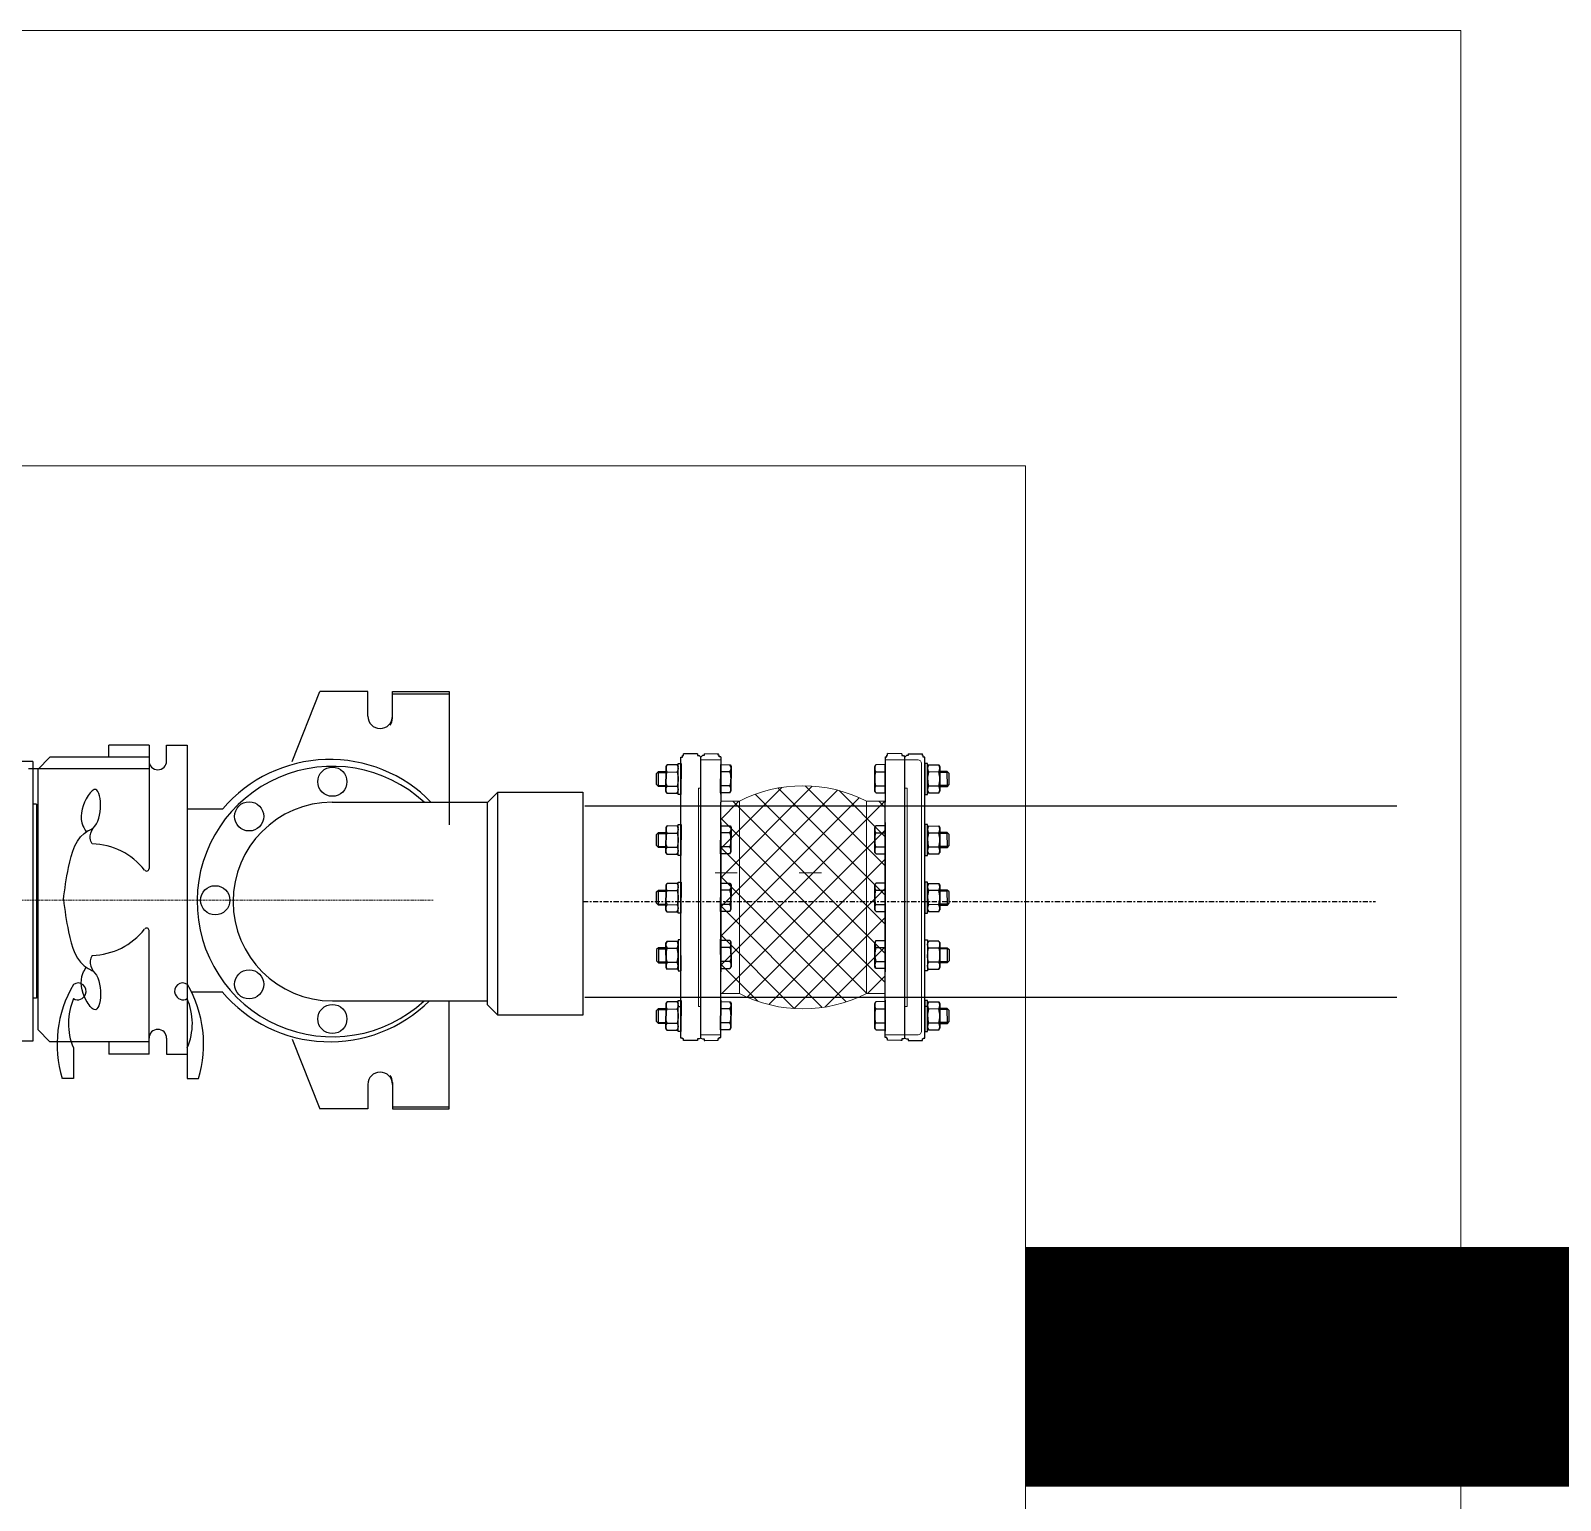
# Model space of a CAD drawing. Header units: millimetres. Extents: x -294625 to 2136527, y -251383 to 128331.
# Drawn here: x 1412187 to 1412890, y -30792 to -30116 of the extents above; entities that cross this region are included whole.
import ezdxf
from ezdxf.lldxf.tags import DXFTag

# ---------------------------------------------------------------- set-up
doc = ezdxf.new("R2010")
doc.units = ezdxf.units.MM
doc.linetypes.add('CENTER', pattern=[3, 1.5, -0.5, 0.5, -0.5])
for name, color, linetype, lineweight in [('0-4', 250, 'Continuous', 5), ('01. CẤP NƯỚC LẠNH', 5, 'Continuous', 9), ('ICE-BP', 4, 'Continuous', 25), ('ICE-CENTER', 8, 'CENTER', 0), ('N2-PK-TB', 2, 'Continuous', 20), ('N3-NOTE', 11, 'Continuous', 13)]:
    doc.layers.add(name, color=color, linetype=linetype, lineweight=lineweight)
for name, color, linetype in [('H-N-FITTING-35', 2, 'Continuous'), ('ICE-CEN', 8, 'CENTER'), ('ống thoát mưa', 5, 'TM')]:
    doc.layers.add(name, color=color, linetype=linetype)
doc.styles.add('P-VNTIMEH', font='vntimeh.shx', dxfattribs={"width": 0.75, "height": 300})
doc.styles.get("Standard").update_dxf_attribs({"font": 'arialbd.ttf'})
tags = doc.linetypes.add('TM', pattern='A,795.088449,-59.671033,["TM",Standard,S=298.800421,R=0,X=0,Y=-149.400211],-682.892341,795.088449', length=2332.740272).pattern_tags.tags
tags[6] = DXFTag(74, 10)
doc.dimstyles.new('N-NOTE', dxfattribs={"dimtxt": 200, "dimasz": 30, "dimexe": 50, "dimexo": 50, "dimgap": 100, "dimtad": 1, "dimdec": 0, "dimdsep": 46, "dimtxsty": 'P-VNTIMEH', "dimblk": 'OPEN30', "dimcen": 0, "dimse1": 1, "dimse2": 1, "dimclrd": 256, "dimclre": 7, "dimclrt": 256, "dimadec": 0, "dimazin": 0, "dimtfac": 1, "dimtdec": 0, "dimtix": 1, "dimtmove": 2, "dimatfit": 3, "dimldrblk": 'OPEN30', "dimfxl": 1, "dimtolj": 1, "dimtzin": 0, "dimarcsym": 0})

# ---------------------------------------------------------------- blocks, each defined once
blk = doc.blocks.new('_Open30')
at = {"color": 0, "linetype": 'ByBlock', "lineweight": -2}
for p, q in [((-1, 0.2679), (0, 0)), ((0, 0), (-1, -0.2679)), ((0, 0), (-1, 0))]:
    blk.add_line(p, q, dxfattribs=at)
blk = doc.blocks.new('WPP')
at = {"layer": 'H-N-FITTING-35', "ltscale": 1000}
for p, q in [((137866.2, -19597.2, 5.1), (137866.2, -19578.9, 5.1)), ((138111.5, -19597.2, 5.1), (138111.5, -19578.9, 5.1)), ((137876.3, -19601.5, 5.1), (137865.5, -19611.9, 5.1)), ((137988.9, -19597.2, 5.1), (137866.2, -19597.2, 5.1)), ((138104.4, -19601.5, 5.1), (137876.3, -19601.5, 5.1)), ((137903.9, -19597.2, 5.1), (137902.8, -19597.2, 5.1)), ((137903.9, -19600.4, 5.1), (137903.9, -19597.2, 5.1)), ((138073.9, -19600.4, 5.1), (137903.9, -19600.4, 5.1)), ((138111.5, -19597.2, 5.1), (137988.9, -19597.2, 5.1)), ((138073.9, -19600.4, 5.1), (138073.9, -19597.2, 5.1)), ((138074.9, -19597.2, 5.1), (138073.9, -19597.2, 5.1)), ((138104.4, -19601.5, 5.1), (138115.1, -19611.9, 5.1)), ((138104.9, -19699, 5.1), (138104.9, -19593.3, 5.1)), ((137865.5, -19699, 5.1), (137865.5, -19611.9, 5.1)), ((138115.1, -19699, 5.1), (138115.1, -19611.9, 5.1)), ((137833.5, -19632.7, 5.1), (137833.5, -19623, 5.1)), ((137860.3, -19632.7, 5.1), (137833.5, -19632.7, 5.1)), ((137854.7, -19699, 5.1), (137854.7, -19663.9, 5.1)), ((137865.5, -19663.9, 5.1), (137854.7, -19663.9, 5.1)), ((138115.1, -19663.9, 5.1), (138125.9, -19663.9, 5.1)), ((138125.9, -19699, 5.1), (138125.9, -19663.9, 5.1)), ((137854.7, -19699, 5.1), (137963.1, -19699, 5.1)), ((138125.9, -19699, 5.1), (138017.5, -19699, 5.1)), ((137854.7, -19714.4, 5.1), (137854.7, -19732.6, 5.1)), ((137868.8, -19714.4, 5.1), (137854.7, -19714.4, 5.1)), ((138111.9, -19714.4, 5.1), (138125.9, -19714.4, 5.1)), ((138125.9, -19714.4, 5.1), (138125.9, -19732.6, 5.1)), ((137860.3, -19732.6, 5.1), (137833.5, -19732.6, 5.1)), ((137833.5, -19732.6, 5.1), (137833.5, -19742.3, 5.1)), ((138125.9, -19732.6, 5.1), (137854.7, -19732.6, 5.1)), ((137867.9, -19824.6, 5.1), (137806.7, -19848.8, 5.1)), ((138111.5, -19824.6, 5.1), (138172.7, -19848.8, 5.1)), ((137806.7, -19890.9, 5.1), (137806.7, -19848.8, 5.1)), ((138172.7, -19890.9, 5.1), (138172.7, -19848.8, 5.1)), ((137828.2, -19890.9, 5.1), (137806.7, -19890.9, 5.1)), ((138151.2, -19890.9, 5.1), (138172.7, -19890.9, 5.1)), ((137806.7, -19912.4, 5.1), (137806.7, -19962.1, 5.1)), ((137828.2, -19912.4, 5.1), (137806.7, -19912.4, 5.1)), ((137808.5, -19912.4, 5.1), (137808.5, -19962.1, 5.1)), ((137830, -19912.4, 5.1), (137808.5, -19912.4, 5.1)), ((138149.4, -19912.4, 5.1), (138170.9, -19912.4, 5.1)), ((138151.2, -19912.4, 5.1), (138172.7, -19912.4, 5.1)), ((138170.9, -19912.4, 5.1), (138170.9, -19962.1, 5.1)), ((138172.7, -19912.4, 5.1), (138172.7, -19962.1, 5.1)), ((137806.7, -19962.1, 5.1), (137901.5, -19962.1, 5.1)), ((137808.5, -19962.1, 5.1), (137901.5, -19962.1, 5.1)), ((138170.9, -19962.1, 5.1), (138055.9, -19962.1, 5.1)), ((138172.7, -19962.1, 5.1), (138075.6, -19962.1, 5.1))]:
    blk.add_line(p, q, dxfattribs=at)
at = {"layer": 'H-N-FITTING-35', "ltscale": 1000, "elevation": 5.1}
for points in [[(138070, -19732.6), (138070, -19763.7)], [(137909.4, -19736.2), (137909.4, -19763.7)]]:
    blk.add_lwpolyline(points, dxfattribs=at)
at = {"layer": 'H-N-FITTING-35', "ltscale": 1000}
for centre in [(137989.7, -19757.1, 5.1), (137916, -19786.8, 5.1), (138063.3, -19786.8, 5.1), (137885.6, -19859.8, 5.1), (138093.7, -19859.8, 5.1)]:
    blk.add_circle(centre, 12.8, dxfattribs=at)
for centre, radius, start, end in [((137863.7, -19720.7, 5.1), 102.3, 59.376, 107.2021), ((137881.7, -19682.4, 5.1), 54.1, 66.1952, 113.2506), ((137909.7, -19636.5, 5.1), 7.22, 149.8175, 250.3002), ((137910.1, -19636.8, 5.1), 7.07, 246.3683, 36.0529), ((138001.6, -19647.8, 5.1), 60.2, 181.2989, 231.8862), ((137979, -19647.8, 5.1), 60.2, 308.1138, 358.7011), ((137963.1, -19696.9, 5.1), 2.15, 270, 51.8862), ((138017.5, -19696.9, 5.1), 2.15, 128.1138, 270), ((137868.8, -19706.7, 5.1), 7.7, 270, 90), ((138111.9, -19706.7, 5.1), 7.7, 90, 270), ((137909.7, -19728.8, 5.1), 7.22, 109.6998, 210.1825), ((137910.1, -19728.5, 5.1), 7.07, 323.9471, 113.6317), ((137863.7, -19644.6, 5.1), 102.3, 252.7979, 300.624), ((137881.7, -19682.9, 5.1), 54.1, 246.7494, 293.8048), ((137988.6, -19859.8, 5.1), 118.6, 89.4601, 222.776), ((137988.6, -19859.8, 5.1), 118.6, 317.2239, 89.4601), ((137989.4, -19857.7, 5.1), 123.8, 130.2749, 224.7621), ((137989.4, -19857.7, 5.1), 123.8, 314.1331, 49.398), ((137828.2, -19901.7, 5.1), 10.8, 270, 90), ((138151.2, -19901.7, 5.1), 10.8, 90, 270), ((137830, -19901.7, 5.1), 10.8, 270, 304.8513), ((138149.4, -19901.7, 5.1), 10.8, 235.1487, 270)]:
    blk.add_arc(centre, radius, start, end, dxfattribs=at)
for points in [[(137990.3, -19624, 5.1), (137962, -19628.4, 5.1), (137929.8, -19645.7, 5.1), (137927.5, -19649.9, 5.1), (137893.8, -19651, 5.1), (137901.9, -19644, 5.1), (137925.6, -19641.1, 5.1), (137930.8, -19643.8, 5.1)], [(137990.3, -19624, 5.1), (138018.6, -19628.4, 5.1), (138050.8, -19645.7, 5.1), (138053.1, -19649.9, 5.1), (138086.8, -19651, 5.1), (138078.8, -19644, 5.1), (138055, -19641.1, 5.1), (138049.8, -19643.8, 5.1)], [(137941.4, -19649.2, 5.1), (137936.5, -19647.4, 5.1), (137927.5, -19649.9, 5.1)], [(138039.2, -19649.2, 5.1), (138044.1, -19647.4, 5.1), (138053.1, -19649.9, 5.1)]]:
    blk.add_spline(points, degree=3, dxfattribs=at)
at = {"layer": 'ICE-BP', "ltscale": 1000}
for p, q in [((137901.5, -19859.8, 5.1), (137901.5, -19996, 5.1)), ((138075.6, -19996, 5.1), (138075.6, -19859.6, 5.1)), ((137889, -20004.8, 5.1), (137897.9, -19996, 5.1)), ((137897.9, -19996, 5.1), (138075.6, -19996, 5.1)), ((138075.6, -19996, 5.1), (138084.5, -20004.8, 5.1)), ((137889, -20004.8, 5.1), (138084.5, -20004.8, 5.1)), ((137889, -20079.5, 5.1), (137889, -20004.8, 5.1)), ((138084.5, -20004.8, 5.1), (138084.5, -20079.5, 5.1)), ((138084.5, -20079.5, 5.1), (137889, -20079.5, 5.1)), ((137904.6, -20081.3, 5.1), (137904.6, -20793.4, 5.1)), ((138072.6, -20081.3, 5.1), (138072.6, -20793.4, 5.1))]:
    blk.add_line(p, q, dxfattribs=at)
blk.add_arc((137988.6, -19859.8, 5.1), 87.1, 0.1343, 180.0031, dxfattribs=at)
at = {"layer": 'ICE-CEN', "ltscale": 3}
blk.add_line((137988.6, -20079.5, 5.1), (137988.6, -20774.7, 5.1), dxfattribs=at)
at = {"layer": 'ICE-CENTER', "color": 8}
blk.add_line((137989.7, -19948.3, 5.1), (137989.7, -18678.5, 5.1), dxfattribs=at)
blk = doc.blocks.new('ExpSin8')
h = blk.add_hatch()
h.set_pattern_fill('ANSI37', color=8, scale=198, style=0)
h.set_pattern_definition([(45, (2.64, -165), (-17.5009, 17.5009), []), (135, (2.64, -165), (-17.5009, -17.5009), [])])
h.paths.add_polyline_path([(201.2, 115.3, 0.240369), (48.8, 115.3), (48.8, -115.3, 0.240369), (201.2, -115.3)])
h.paths.add_polyline_path([(26.4, -115.3), (48.8, -115.3), (48.8, 115.3), (26.4, 115.3)])
h.paths.add_polyline_path([(201.2, 115.3), (201.2, -115.3), (223.6, -115.3), (223.6, 115.3)])
for points in [[(2.6, -165), (26.4, -165), (26.4, 165), (2.6, 165)], [(247.4, -165), (223.6, -165), (223.6, 165), (247.4, 165)], [(2.6, 131), (0, 131), (0, -131), (2.6, -131)], [(247.4, 131), (250, 131), (250, -131), (247.4, -131)]]:
    blk.add_lwpolyline(points, close=True)
at = {"color": 8}
for points in [[(26.4, 115.3), (48.8, 115.3), (48.8, -115.3), (26.4, -115.3)], [(223.6, 115.3), (201.2, 115.3), (201.2, -115.3), (223.6, -115.3)]]:
    blk.add_lwpolyline(points, close=True, dxfattribs=at)
for centre, start, end in [((125, -33.9), 62.9686, 117.0314), ((125, 33.9), 242.9686, 297.0314)]:
    blk.add_arc(centre, 167.6, start, end)
blk = doc.blocks.new('NUT')
at = {"linetype": 'Continuous'}
for p, q in [((-14.7, 12.1), (-13.1, 13)), ((-14.7, 0.9), (-13.1, 0)), ((-7.5, 1.1), (-7.5, 11.9)), ((7.5, 1.1), (7.5, 11.9)), ((14.7, 12.1), (13.1, 13)), ((14.7, 0.9), (13.1, 0))]:
    blk.add_line(p, q, dxfattribs=at)
blk.add_lwpolyline([(-16.5, 16), (-16.5, 13), (16.5, 13), (16.5, 16)], close=True)
for points in [[(-15, 1.1), (-15, 11.9)], [(-13.1, 13), (13.1, 13)], [(-13.1, 0), (13.1, 0)], [(13.1, 0), (-13.1, 0)], [(15, 11.9), (15, 1.1)]]:
    blk.add_lwpolyline(points, dxfattribs=at)
for centre, radius, start, end in [((-11.3, 6.1), 6.9, 57.0867, 122.9133), ((-11.3, 6.9), 6.9, 237.0867, 302.9133), ((0, -13), 26, 73.2213, 106.7787), ((0, 26), 26, 253.2213, 286.7787), ((11.3, 6.1), 6.9, 57.0867, 122.9133), ((11.3, 6.9), 6.9, 237.0867, 302.9133)]:
    blk.add_arc(centre, radius, start, end, dxfattribs=at)

msp = doc.modelspace()

# ---------------------------------------------------------------- linework, layer by layer
at = {"layer": '0-4'}
for p, q in [((1412512.03, -30503.43, -0.39), (1412501.91, -30503.43, -0.39)), ((1412550.68, -30503.43, -0.39), (1412540.56, -30503.43, -0.39))]:
    msp.add_line(p, q, dxfattribs=at)
at = {"layer": '01. CẤP NƯỚC LẠNH', "elevation": -0.39}
msp.add_lwpolyline([(1412589.09, -30577.87), (1412589.09, -30451.43), (1412594.84, -30451.43, -0.414214), (1412596.75, -30453.34), (1412596.75, -30575.96, -0.414214), (1412594.84, -30577.87)], format="xyb", close=True, dxfattribs=at)
at = {"layer": 'H-N-FITTING-35', "ltscale": 1000}
for p, q in [((1412504.45, -30453.06), (1412504.41, -30467.29)), ((1412508.7, -30456.95), (1412504.44, -30456.94)), ((1412508.79, -30453.85), (1412509.18, -30454.54)), ((1412509.18, -30454.54), (1412509.16, -30465.83)), ((1412509.16, -30465.83), (1412509.18, -30454.54)), ((1412575.61, -30453.85), (1412575.21, -30454.54)), ((1412575.21, -30454.54), (1412575.24, -30465.83)), ((1412575.24, -30465.83), (1412575.21, -30454.54)), ((1412575.7, -30456.95), (1412579.96, -30456.94)), ((1412579.95, -30453.06), (1412579.98, -30467.29)), ((1412508.69, -30463.42), (1412504.42, -30463.41)), ((1412575.71, -30463.42), (1412579.98, -30463.41)), ((1412508.76, -30466.52), (1412509.16, -30465.83)), ((1412575.64, -30466.52), (1412575.24, -30465.83)), ((1412504.45, -30481.1), (1412504.41, -30495.32)), ((1412504.43, -30480.35, -0.57), (1412504.43, -30548.95, -0.57)), ((1412508.7, -30484.99), (1412504.44, -30484.97)), ((1412508.79, -30481.88), (1412509.18, -30482.58)), ((1412509.18, -30482.58), (1412509.16, -30493.87)), ((1412509.16, -30493.87), (1412509.18, -30482.58)), ((1412575.61, -30481.88), (1412575.21, -30482.58)), ((1412575.21, -30482.58), (1412575.24, -30493.87)), ((1412575.24, -30493.87), (1412575.21, -30482.58)), ((1412575.7, -30484.99), (1412579.96, -30484.97)), ((1412579.95, -30481.1), (1412579.98, -30495.32)), ((1412579.97, -30480.35, -0.57), (1412579.97, -30548.95, -0.57)), ((1412508.69, -30491.46), (1412504.42, -30491.44)), ((1412575.71, -30491.46), (1412579.98, -30491.44)), ((1412508.76, -30494.56), (1412509.16, -30493.87)), ((1412575.64, -30494.56), (1412575.24, -30493.87)), ((1412504.45, -30507.54), (1412504.41, -30521.76)), ((1412508.7, -30511.43), (1412504.44, -30511.42)), ((1412508.79, -30508.33), (1412509.18, -30509.02)), ((1412509.18, -30509.02), (1412509.16, -30520.31)), ((1412509.16, -30520.31), (1412509.18, -30509.02)), ((1412575.61, -30508.33), (1412575.21, -30509.02)), ((1412575.21, -30509.02), (1412575.24, -30520.31)), ((1412575.24, -30520.31), (1412575.21, -30509.02)), ((1412575.7, -30511.43), (1412579.96, -30511.42)), ((1412579.95, -30507.54), (1412579.98, -30521.76)), ((1412508.69, -30517.9), (1412504.42, -30517.89)), ((1412508.76, -30521), (1412509.16, -30520.31)), ((1412575.64, -30521), (1412575.24, -30520.31)), ((1412575.71, -30517.9), (1412579.98, -30517.89)), ((1412504.45, -30548.08), (1412504.41, -30533.86)), ((1412508.76, -30534.62), (1412509.16, -30535.31)), ((1412575.64, -30534.62), (1412575.24, -30535.31)), ((1412579.95, -30548.08), (1412579.98, -30533.86)), ((1412508.69, -30537.72), (1412504.42, -30537.73)), ((1412509.19, -30546.6), (1412509.16, -30535.31)), ((1412509.16, -30535.31), (1412509.19, -30546.6)), ((1412575.21, -30546.6), (1412575.24, -30535.31)), ((1412575.24, -30535.31), (1412575.21, -30546.6)), ((1412575.71, -30537.72), (1412579.97, -30537.73)), ((1412508.71, -30544.19), (1412504.44, -30544.2)), ((1412508.79, -30547.29), (1412509.19, -30546.6)), ((1412575.61, -30547.29), (1412575.21, -30546.6)), ((1412575.69, -30544.19), (1412579.96, -30544.2)), ((1412504.45, -30561.94), (1412504.41, -30576.16)), ((1412508.79, -30562.73), (1412509.18, -30563.42)), ((1412575.61, -30562.73), (1412575.21, -30563.42)), ((1412579.95, -30561.94), (1412579.98, -30576.16)), ((1412485.26, -30564.82), (1412486.2, -30564.82)), ((1412508.7, -30565.83), (1412504.44, -30565.82)), ((1412509.18, -30563.42), (1412509.16, -30574.71)), ((1412509.16, -30574.71), (1412509.18, -30563.42)), ((1412575.21, -30563.42), (1412575.24, -30574.71)), ((1412575.24, -30574.71), (1412575.21, -30563.42)), ((1412575.7, -30565.83), (1412579.96, -30565.82)), ((1412599.14, -30564.82), (1412598.19, -30564.82)), ((1412508.69, -30572.3), (1412504.42, -30572.29)), ((1412508.76, -30575.4), (1412509.16, -30574.71)), ((1412575.64, -30575.4), (1412575.24, -30574.71)), ((1412575.71, -30572.3), (1412579.98, -30572.29))]:
    msp.add_line(p, q, dxfattribs=at)
at = {"layer": 'H-N-FITTING-35', "ltscale": 1000, "elevation": -0.39}
for points in [[(1412486.2, -30579.34), (1412486.2, -30450.26)], [(1412486.2, -30450.26), (1412486.2, -30450.26)], [(1412486.2, -30450.26), (1412486.2, -30450.26)], [(1412486.2, -30450.26), (1412486.95, -30450.26)], [(1412486.95, -30450.26), (1412486.95, -30449.51)], [(1412486.95, -30449.51), (1412486.95, -30449.51)], [(1412486.95, -30449.51), (1412486.95, -30449.51)], [(1412486.95, -30449.51), (1412486.95, -30449.51)], [(1412486.95, -30449.51), (1412487.32, -30449.51)], [(1412487.32, -30449.51), (1412487.32, -30448.76)], [(1412493.81, -30448.76), (1412487.32, -30448.76)], [(1412493.81, -30448.76), (1412487.32, -30448.76)], [(1412493.81, -30448.76), (1412487.32, -30448.76)], [(1412493.81, -30448.76), (1412493.81, -30448.76)], [(1412493.81, -30448.76), (1412493.81, -30448.76)], [(1412493.81, -30448.76), (1412493.81, -30449.51)], [(1412493.81, -30449.51), (1412494.56, -30449.51)], [(1412494.56, -30449.51), (1412494.56, -30449.51)], [(1412494.56, -30449.51), (1412494.56, -30449.51)], [(1412494.56, -30449.51), (1412494.56, -30449.51)], [(1412494.56, -30449.51), (1412495.31, -30450.26)], [(1412496.06, -30449.51), (1412495.31, -30450.26)], [(1412495.31, -30450.26), (1412495.31, -30450.26)], [(1412495.31, -30450.26), (1412495.31, -30450.26)], [(1412495.31, -30579.34), (1412495.31, -30450.26)], [(1412496.81, -30449.51), (1412496.06, -30449.51)], [(1412496.06, -30449.51), (1412496.06, -30449.51)], [(1412496.06, -30449.51), (1412496.06, -30449.51)], [(1412496.06, -30449.51), (1412496.06, -30449.51)], [(1412496.81, -30448.76), (1412503.31, -30448.55)], [(1412496.81, -30448.76), (1412503.31, -30448.55)], [(1412496.81, -30448.76), (1412503.31, -30448.55)], [(1412496.81, -30448.76), (1412496.81, -30448.76)], [(1412496.81, -30448.76), (1412496.81, -30448.76)], [(1412496.81, -30448.76), (1412496.81, -30449.51)], [(1412503.31, -30449.29), (1412503.31, -30448.55)], [(1412503.68, -30449.29), (1412503.31, -30449.29)], [(1412503.68, -30450.04), (1412503.68, -30449.29)], [(1412503.68, -30449.29), (1412503.68, -30449.29)], [(1412503.68, -30449.29), (1412503.68, -30449.29)], [(1412503.68, -30449.29), (1412503.68, -30449.29)], [(1412504.43, -30450.04), (1412503.68, -30450.04)], [(1412504.43, -30450.04), (1412504.43, -30450.04)], [(1412504.43, -30450.04), (1412504.43, -30450.04)], [(1412504.43, -30450.04), (1412504.43, -30470.99)], [(1412504.43, -30450.04), (1412504.43, -30470.99)], [(1412504.43, -30450.04), (1412504.43, -30470.99)], [(1412579.97, -30450.04), (1412579.97, -30450.04)], [(1412579.97, -30450.04), (1412579.97, -30450.04)], [(1412579.97, -30450.04), (1412580.72, -30450.04)], [(1412579.97, -30450.04), (1412579.97, -30470.99)], [(1412579.97, -30450.04), (1412579.97, -30470.99)], [(1412579.97, -30450.04), (1412579.97, -30470.99)], [(1412580.72, -30450.04), (1412580.72, -30449.29)], [(1412580.72, -30449.29), (1412580.72, -30449.29)], [(1412580.72, -30449.29), (1412580.72, -30449.29)], [(1412580.72, -30449.29), (1412580.72, -30449.29)], [(1412580.72, -30449.29), (1412581.09, -30449.29)], [(1412581.09, -30449.29), (1412581.09, -30448.55)], [(1412587.59, -30448.76), (1412581.09, -30448.55)], [(1412587.59, -30448.76), (1412581.09, -30448.55)], [(1412587.59, -30448.76), (1412581.09, -30448.55)], [(1412587.59, -30448.76), (1412587.59, -30448.76)], [(1412587.59, -30448.76), (1412587.59, -30448.76)], [(1412587.59, -30448.76), (1412587.59, -30449.51)], [(1412587.59, -30449.51), (1412588.34, -30449.51)], [(1412588.34, -30449.51), (1412588.34, -30449.51)], [(1412588.34, -30449.51), (1412588.34, -30449.51)], [(1412588.34, -30449.51), (1412588.34, -30449.51)], [(1412588.34, -30449.51), (1412589.09, -30450.26)], [(1412589.84, -30449.51), (1412589.09, -30450.26)], [(1412589.09, -30450.26), (1412589.09, -30450.26)], [(1412589.09, -30579.34), (1412589.09, -30450.26)], [(1412589.09, -30579.34), (1412589.09, -30450.26)], [(1412589.09, -30579.34), (1412589.09, -30450.26)], [(1412589.09, -30450.26), (1412589.09, -30450.26)], [(1412589.09, -30579.34), (1412589.09, -30450.26)], [(1412589.09, -30579.34), (1412589.09, -30450.26)], [(1412589.09, -30579.34), (1412589.09, -30450.26)], [(1412590.58, -30449.51), (1412589.84, -30449.51)], [(1412589.84, -30449.51), (1412589.84, -30449.51)], [(1412589.84, -30449.51), (1412589.84, -30449.51)], [(1412589.84, -30449.51), (1412589.84, -30449.51)], [(1412590.58, -30448.76), (1412597.08, -30448.76)], [(1412590.58, -30448.76), (1412597.08, -30448.76)], [(1412590.58, -30448.76), (1412597.08, -30448.76)], [(1412590.58, -30448.76), (1412590.58, -30448.76)], [(1412590.58, -30448.76), (1412590.58, -30448.76)], [(1412590.58, -30448.76), (1412590.58, -30449.51)], [(1412597.08, -30449.51), (1412597.08, -30448.76)], [(1412597.45, -30449.51), (1412597.08, -30449.51)], [(1412597.45, -30450.26), (1412597.45, -30449.51)], [(1412597.45, -30449.51), (1412597.45, -30449.51)], [(1412597.45, -30449.51), (1412597.45, -30449.51)], [(1412597.45, -30449.51), (1412597.45, -30449.51)], [(1412598.2, -30450.26), (1412597.45, -30450.26)], [(1412598.2, -30579.34), (1412598.2, -30450.26)], [(1412598.2, -30450.26), (1412598.2, -30450.26)], [(1412598.2, -30450.26), (1412598.2, -30450.26)], [(1412504.43, -30579.12), (1412504.43, -30470.99)], [(1412579.97, -30579.12), (1412579.97, -30470.99)], [(1412486.2, -30579.34), (1412486.2, -30557.26)], [(1412504.43, -30579.12), (1412504.43, -30557.05)], [(1412504.43, -30579.12), (1412504.43, -30557.05)], [(1412579.97, -30579.12), (1412579.97, -30557.05)], [(1412579.97, -30579.12), (1412579.97, -30557.05)], [(1412598.2, -30579.34), (1412598.2, -30557.26)], [(1412486.95, -30579.34), (1412486.2, -30579.34)], [(1412486.2, -30579.34), (1412486.2, -30579.34)], [(1412486.95, -30579.71), (1412486.95, -30579.34)], [(1412487.32, -30579.71), (1412486.95, -30579.71)], [(1412486.95, -30579.71), (1412486.95, -30579.71)], [(1412486.95, -30579.71), (1412486.95, -30579.71)], [(1412486.95, -30579.71), (1412486.95, -30579.71)], [(1412487.32, -30580.46), (1412487.32, -30579.71)], [(1412493.81, -30580.46), (1412487.32, -30580.46)], [(1412493.81, -30580.46), (1412487.32, -30580.46)], [(1412493.81, -30580.46), (1412487.32, -30580.46)], [(1412487.32, -30580.46), (1412487.32, -30580.46)], [(1412493.81, -30580.46), (1412493.44, -30580.46)], [(1412494.56, -30579.71), (1412493.81, -30579.71)], [(1412493.81, -30579.71), (1412493.81, -30579.71)], [(1412493.81, -30579.71), (1412493.81, -30580.46)], [(1412493.81, -30580.46), (1412493.81, -30580.46)], [(1412495.31, -30579.34), (1412494.56, -30579.71)], [(1412494.56, -30579.71), (1412494.56, -30579.71)], [(1412494.56, -30579.71), (1412494.56, -30579.71)], [(1412495.31, -30579.34), (1412495.31, -30579.34)], [(1412495.31, -30579.34), (1412495.31, -30579.34)], [(1412495.31, -30579.34), (1412495.31, -30579.34)], [(1412495.31, -30579.34), (1412495.31, -30579.34)], [(1412495.31, -30579.34), (1412496.06, -30579.71)], [(1412496.06, -30579.71), (1412496.06, -30579.71)], [(1412496.06, -30579.71), (1412496.06, -30579.71)], [(1412496.06, -30579.71), (1412496.81, -30579.71)], [(1412496.81, -30579.71), (1412496.81, -30579.71)], [(1412496.81, -30579.71), (1412496.81, -30580.46)], [(1412496.81, -30580.46), (1412503.31, -30580.25)], [(1412496.81, -30580.46), (1412503.31, -30580.25)], [(1412496.81, -30580.46), (1412503.31, -30580.25)], [(1412496.81, -30580.46), (1412496.81, -30580.46)], [(1412496.81, -30580.46), (1412497.18, -30580.46)], [(1412503.31, -30580.25), (1412503.31, -30579.5)], [(1412503.31, -30579.5), (1412503.68, -30579.5)], [(1412503.31, -30580.25), (1412503.31, -30580.25)], [(1412503.68, -30579.5), (1412503.68, -30579.12)], [(1412503.68, -30579.12), (1412504.43, -30579.12)], [(1412503.68, -30579.5), (1412503.68, -30579.5)], [(1412503.68, -30579.5), (1412503.68, -30579.5)], [(1412503.68, -30579.5), (1412503.68, -30579.5)], [(1412504.43, -30579.12), (1412504.43, -30579.12)], [(1412580.72, -30579.12), (1412579.97, -30579.12)], [(1412579.97, -30579.12), (1412579.97, -30579.12)], [(1412580.72, -30579.5), (1412580.72, -30579.12)], [(1412581.09, -30579.5), (1412580.72, -30579.5)], [(1412580.72, -30579.5), (1412580.72, -30579.5)], [(1412580.72, -30579.5), (1412580.72, -30579.5)], [(1412580.72, -30579.5), (1412580.72, -30579.5)], [(1412581.09, -30580.25), (1412581.09, -30579.5)], [(1412587.59, -30580.46), (1412581.09, -30580.25)], [(1412587.59, -30580.46), (1412581.09, -30580.25)], [(1412587.59, -30580.46), (1412581.09, -30580.25)], [(1412581.09, -30580.25), (1412581.09, -30580.25)], [(1412587.59, -30580.46), (1412587.22, -30580.46)], [(1412588.34, -30579.71), (1412587.59, -30579.71)], [(1412587.59, -30579.71), (1412587.59, -30579.71)], [(1412587.59, -30579.71), (1412587.59, -30580.46)], [(1412587.59, -30580.46), (1412587.59, -30580.46)], [(1412589.09, -30579.34), (1412588.34, -30579.71)], [(1412588.34, -30579.71), (1412588.34, -30579.71)], [(1412588.34, -30579.71), (1412588.34, -30579.71)], [(1412589.09, -30579.34), (1412589.09, -30579.34)], [(1412589.09, -30579.34), (1412589.09, -30579.34)], [(1412589.09, -30579.34), (1412589.84, -30579.71)], [(1412589.09, -30579.34), (1412589.09, -30579.34)], [(1412589.09, -30579.34), (1412589.09, -30579.34)], [(1412589.84, -30579.71), (1412589.84, -30579.71)], [(1412589.84, -30579.71), (1412589.84, -30579.71)], [(1412589.84, -30579.71), (1412590.58, -30579.71)], [(1412590.58, -30579.71), (1412590.58, -30579.71)], [(1412590.58, -30579.71), (1412590.58, -30580.46)], [(1412590.58, -30580.46), (1412597.08, -30580.46)], [(1412590.58, -30580.46), (1412597.08, -30580.46)], [(1412590.58, -30580.46), (1412597.08, -30580.46)], [(1412590.58, -30580.46), (1412590.58, -30580.46)], [(1412590.58, -30580.46), (1412590.96, -30580.46)], [(1412597.08, -30580.46), (1412597.08, -30579.71)], [(1412597.08, -30579.71), (1412597.45, -30579.71)], [(1412597.08, -30580.46), (1412597.08, -30580.46)], [(1412597.45, -30579.71), (1412597.45, -30579.34)], [(1412597.45, -30579.34), (1412598.2, -30579.34)], [(1412597.45, -30579.71), (1412597.45, -30579.71)], [(1412597.45, -30579.71), (1412597.45, -30579.71)], [(1412597.45, -30579.71), (1412597.45, -30579.71)], [(1412598.2, -30579.34), (1412598.2, -30579.34)]]:
    msp.add_lwpolyline(points, dxfattribs=at)
at = {"layer": 'H-N-FITTING-35', "ltscale": 1000, "elevation": 10.25}
for points in [[(1412479.3, -30463.76), (1412475.85, -30463.75), (1412474.99, -30462.89), (1412475, -30457.72), (1412475.87, -30456.86), (1412479.31, -30456.86)], [(1412605.1, -30463.76), (1412608.55, -30463.75), (1412609.41, -30462.89), (1412609.39, -30457.72), (1412608.53, -30456.86), (1412605.08, -30456.86)], [(1412479.3, -30491.79), (1412475.85, -30491.79), (1412474.99, -30490.92), (1412475, -30485.75), (1412475.87, -30484.89), (1412479.31, -30484.9)], [(1412605.1, -30491.79), (1412608.55, -30491.79), (1412609.41, -30490.92), (1412609.39, -30485.75), (1412608.53, -30484.89), (1412605.08, -30484.9)], [(1412479.3, -30518.24), (1412475.85, -30518.23), (1412474.99, -30517.36), (1412475, -30512.19), (1412475.87, -30511.33), (1412479.31, -30511.34)], [(1412605.1, -30518.24), (1412608.55, -30518.23), (1412609.41, -30517.36), (1412609.39, -30512.19), (1412608.53, -30511.33), (1412605.08, -30511.34)], [(1412479.3, -30537.82), (1412475.85, -30537.83), (1412474.99, -30538.69), (1412475.01, -30543.86), (1412475.87, -30544.72), (1412479.32, -30544.71)], [(1412605.1, -30537.82), (1412608.54, -30537.83), (1412609.4, -30538.69), (1412609.39, -30543.86), (1412608.53, -30544.72), (1412605.08, -30544.71)], [(1412479.3, -30572.64), (1412475.85, -30572.63), (1412474.99, -30571.76), (1412475, -30566.59), (1412475.87, -30565.73), (1412479.31, -30565.74)], [(1412605.1, -30572.64), (1412608.55, -30572.63), (1412609.41, -30571.76), (1412609.39, -30566.59), (1412608.53, -30565.73), (1412605.08, -30565.74)]]:
    msp.add_lwpolyline(points, close=True, dxfattribs=at)
at = {"layer": 'H-N-FITTING-35', "ltscale": 1000}
for points in [[(1412475.85, -30463.75), (1412475.87, -30456.86)], [(1412475.87, -30457.29), (1412479.31, -30457.3)], [(1412504.41, -30466.64), (1412504.45, -30453.71)], [(1412504.45, -30453.71), (1412508.71, -30453.72)], [(1412579.95, -30453.71), (1412575.69, -30453.72)], [(1412579.98, -30466.64), (1412579.95, -30453.71)], [(1412608.53, -30457.29), (1412605.08, -30457.3)], [(1412608.55, -30463.75), (1412608.53, -30456.86)], [(1412475.85, -30463.32), (1412479.3, -30463.33)], [(1412608.55, -30463.32), (1412605.1, -30463.33)], [(1412508.68, -30466.65), (1412504.41, -30466.64)], [(1412575.72, -30466.65), (1412579.98, -30466.64)], [(1412475.85, -30491.79), (1412475.87, -30484.89)], [(1412475.87, -30485.32), (1412479.31, -30485.33)], [(1412504.41, -30494.67), (1412504.45, -30481.74)], [(1412504.45, -30481.74), (1412508.71, -30481.76)], [(1412579.95, -30481.74), (1412575.69, -30481.76)], [(1412579.98, -30494.67), (1412579.95, -30481.74)], [(1412608.53, -30485.32), (1412605.08, -30485.33)], [(1412608.55, -30491.79), (1412608.53, -30484.89)], [(1412475.85, -30491.35), (1412479.3, -30491.36)], [(1412608.55, -30491.35), (1412605.1, -30491.36)], [(1412508.68, -30494.69), (1412504.41, -30494.67)], [(1412575.72, -30494.69), (1412579.98, -30494.67)], [(1412475.85, -30518.23), (1412475.87, -30511.33)], [(1412475.87, -30511.76), (1412479.31, -30511.77)], [(1412504.41, -30521.12), (1412504.45, -30508.19)], [(1412504.45, -30508.19), (1412508.71, -30508.2)], [(1412579.95, -30508.19), (1412575.69, -30508.2)], [(1412579.98, -30521.12), (1412579.95, -30508.19)], [(1412608.53, -30511.76), (1412605.08, -30511.77)], [(1412608.55, -30518.23), (1412608.53, -30511.33)], [(1412475.85, -30517.8), (1412479.3, -30517.81)], [(1412508.68, -30521.13), (1412504.41, -30521.12)], [(1412575.72, -30521.13), (1412579.98, -30521.12)], [(1412608.55, -30517.8), (1412605.1, -30517.81)], [(1412508.68, -30534.49), (1412504.42, -30534.5)], [(1412504.42, -30534.5), (1412504.45, -30547.43)], [(1412575.72, -30534.49), (1412579.98, -30534.5)], [(1412579.98, -30534.5), (1412579.95, -30547.43)], [(1412475.85, -30537.83), (1412475.87, -30544.72)], [(1412475.85, -30538.26), (1412479.3, -30538.25)], [(1412608.54, -30538.26), (1412605.1, -30538.25)], [(1412608.54, -30537.83), (1412608.53, -30544.72)], [(1412475.87, -30544.29), (1412479.32, -30544.28)], [(1412504.45, -30547.43), (1412508.71, -30547.42)], [(1412579.95, -30547.43), (1412575.68, -30547.42)], [(1412608.53, -30544.29), (1412605.08, -30544.28)], [(1412504.41, -30575.52), (1412504.45, -30562.59)], [(1412504.45, -30562.59), (1412508.71, -30562.6)], [(1412579.95, -30562.59), (1412575.69, -30562.6)], [(1412579.98, -30575.52), (1412579.95, -30562.59)], [(1412475.85, -30572.63), (1412475.87, -30565.73)], [(1412475.87, -30566.16), (1412479.31, -30566.17)], [(1412608.53, -30566.16), (1412605.08, -30566.17)], [(1412608.55, -30572.63), (1412608.53, -30565.73)], [(1412475.85, -30572.2), (1412479.3, -30572.21)], [(1412508.68, -30575.53), (1412504.41, -30575.52)], [(1412575.72, -30575.53), (1412579.98, -30575.52)], [(1412608.55, -30572.2), (1412605.1, -30572.21)]]:
    msp.add_lwpolyline(points, dxfattribs=at)
for centre, major_axis, start_param, end_param in [((1412497.97, -30460.16), (-7.92, -7.92), 2.060871, 2.646556), ((1412506.21, -30455.33), (-2.1, 2.1), 3.350064, 4.498955), ((1412506.19, -30465.03), (-2.1, 2.1), 3.350064, 4.498955), ((1412497.97, -30488.19), (-7.92, -7.92), 2.060871, 2.646556), ((1412506.21, -30483.36), (-2.1, 2.1), 3.350064, 4.498955), ((1412506.19, -30493.06), (-2.1, 2.1), 3.350064, 4.498955), ((1412497.97, -30514.64), (-7.92, -7.92), 2.060871, 2.646556), ((1412506.21, -30509.81), (-2.1, 2.1), 3.350064, 4.498955), ((1412506.19, -30519.51), (-2.1, 2.1), 3.350064, 4.498955), ((1412578.21, -30536.12), (2.1, -2.1), 3.349953, 4.498844), ((1412586.43, -30540.99), (7.92, 7.92), 2.06076, 2.646445), ((1412578.18, -30545.82), (2.1, -2.1), 3.349953, 4.498844), ((1412506.21, -30564.21), (-2.1, 2.1), 3.350064, 4.498955), ((1412497.97, -30569.04), (-7.92, -7.92), 2.060871, 2.646556), ((1412506.19, -30573.91), (-2.1, 2.1), 3.350064, 4.498955)]:
    msp.add_ellipse(centre, major_axis=major_axis, ratio=1, start_param=start_param, end_param=end_param, dxfattribs=at)
at = {"layer": 'H-N-FITTING-35', "ltscale": 1000, "extrusion": (0, 0, -1)}
for centre, major_axis, start_param, end_param in [((1412578.19, -30455.33), (2.1, 2.1), 3.350064, 4.498955), ((1412586.43, -30460.16), (7.92, -7.92), 2.060871, 2.646556), ((1412578.21, -30465.03), (2.1, 2.1), 3.350064, 4.498955), ((1412578.19, -30483.36), (2.1, 2.1), 3.350064, 4.498955), ((1412586.43, -30488.19), (7.92, -7.92), 2.060871, 2.646556), ((1412578.21, -30493.06), (2.1, 2.1), 3.350064, 4.498955), ((1412578.19, -30509.81), (2.1, 2.1), 3.350064, 4.498955), ((1412586.43, -30514.64), (7.92, -7.92), 2.060871, 2.646556), ((1412578.21, -30519.51), (2.1, 2.1), 3.350064, 4.498955), ((1412506.19, -30536.12), (-2.1, -2.1), 3.349953, 4.498844), ((1412497.97, -30540.99), (-7.92, 7.92), 2.06076, 2.646445), ((1412506.21, -30545.82), (-2.1, -2.1), 3.349953, 4.498844), ((1412578.19, -30564.21), (2.1, 2.1), 3.350064, 4.498955), ((1412586.43, -30569.04), (7.92, -7.92), 2.060871, 2.646556), ((1412578.21, -30573.91), (2.1, 2.1), 3.350064, 4.498955)]:
    msp.add_ellipse(centre, major_axis=major_axis, ratio=1, start_param=start_param, end_param=end_param, dxfattribs=at)
at = {"layer": 'N2-PK-TB'}
for points in [[(1411494.51, -30116.48), (1412844.51, -30116.48), (1412844.51, -32216.7), (1411494.51, -32216.7)], [(1411694.51, -30316.48), (1412644.51, -30316.48), (1412644.51, -32016.7), (1411694.51, -32016.7)]]:
    msp.add_lwpolyline(points, close=True, dxfattribs=at)
at = {"layer": 'ống thoát mưa', "const_width": 110}
msp.add_lwpolyline([(1413317.11, -30730.34), (1412644.51, -30730.34)], dxfattribs=at)

# ---------------------------------------------------------------- block references
at = {"xscale": 0.5238095238095238, "yscale": 0.5238095238095238, "zscale": 0.5238095238095238, "rotation": 90}
msp.add_blockref('WPP', (1401923.29, -102796.34, -2.67), dxfattribs=at)
at = {"layer": '01. CẤP NƯỚC LẠNH', "xscale": 0.3831417624521081, "yscale": 0.3831417624521081, "zscale": 0.3831417624521081}
msp.add_blockref('ExpSin8', (1412494.31, -30514.65, -0.39), dxfattribs=at)
at = {"layer": 'H-N-FITTING-35', "ltscale": 1000, "yscale": 0.430997628669648, "zscale": 0.430997628669648}
for p, xscale, rotation in [((1412479.31, -30460.31), -0.430997628669648, 269.8578430379989), ((1412605.09, -30460.31), 0.430997628669648, 90.1421569620011), ((1412479.31, -30488.35), -0.430997628669648, 269.8578430379989), ((1412605.09, -30488.35), 0.430997628669648, 90.1421569620011), ((1412479.31, -30514.79), -0.430997628669648, 269.8578430379989), ((1412605.09, -30514.79), 0.430997628669648, 90.1421569620011), ((1412479.31, -30569.19), -0.430997628669648, 269.8578430379989), ((1412605.09, -30569.19), 0.430997628669648, 90.1421569620011)]:
    msp.add_blockref('NUT', p, dxfattribs=dict(at, xscale=xscale, rotation=rotation))
at = {"layer": 'H-N-FITTING-35', "ltscale": 1000, "extrusion": (0, 0, -1), "yscale": 0.4309976286643157, "zscale": -0.4309976286643157}
for p, xscale, rotation in [((-1412479.31, -30541.27), -0.4309976286643157, 89.85148481747129), ((-1412605.09, -30541.27), 0.4309976286643157, 270.1485151825287)]:
    msp.add_blockref('NUT', p, dxfattribs=dict(at, xscale=xscale, rotation=rotation))

# ---------------------------------------------------------------- leaders
at = {"layer": 'N3-NOTE'}
msp.add_leader([(1410847.46, -28999.14), (1410847.46, -36987.53), (1432796.47, -36987.53)], dimstyle='N-NOTE', override={"dimasz": 300, "dimgap": 100, "dimtad": 0}, dxfattribs=at)

doc.saveas('drawing.dxf')
